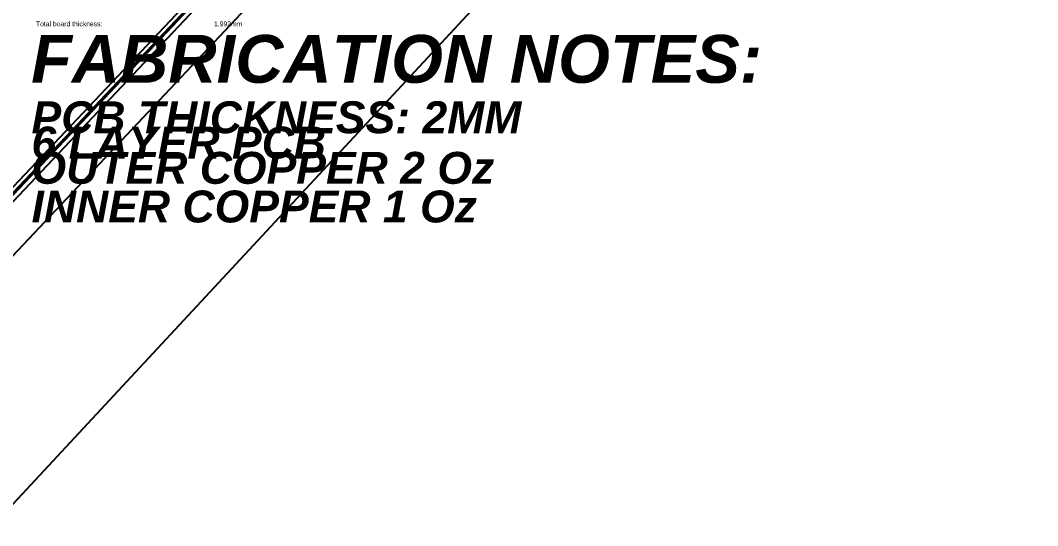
# Model space of a CAD drawing. Header units: inches. Extents: x 0 to 5379, y 0 to 5429.
# Drawn here: x 353.1 to 672.2, y 12.3 to 170.7 of the extents above; entities that cross this region are included whole.
import ezdxf

# ---------------------------------------------------------------- set-up
doc = ezdxf.new("R2010")
doc.units = ezdxf.units.IN
for name, color, linetype in [('Bottom Solder', 6, 'Continuous'), ('Fabrication', 76, 'Continuous'), ('Top Solder', 216, 'Continuous')]:
    doc.layers.add(name, color=color, linetype=linetype)
doc.styles.add('Arial', font='', dxfattribs={"height": 0.2})
doc.styles.add('Arial_Bold_Italic', font='', dxfattribs={"height": 0.2})
doc.styles.get('Arial').set_extended_font_data('Arial')
doc.styles.get('Arial_Bold_Italic').set_extended_font_data('Arial', italic=True, bold=True)

# ---------------------------------------------------------------- blocks, each defined once
blk = doc.blocks.new('P____DI_3333_8_125')
at = {"layer": 'Top Solder'}
blk.add_line((0.1, -1.24), (-5064.81, -5372.22), dxfattribs=at)
blk = doc.blocks.new('13_WQFN_HR__3_2__149')
at = {"layer": 'Top Solder'}
for p in [(-0.42, 1.05), (1.31, 1.08), (-0.42, -1.68), (1.3, -1.25)]:
    blk.add_line(p, (5373.4, -5085.41), dxfattribs=at)

msp = doc.modelspace()

# ---------------------------------------------------------------- linework, layer by layer
at = {"layer": 'Bottom Solder'}
msp.add_line((344.48, 12.31), (5379.21, 5429.21), dxfattribs=at)
at = {"layer": 'Top Solder'}
msp.add_line((344.48, 12.31), (5379.21, 5429.21), dxfattribs=at)

# ---------------------------------------------------------------- block references
for name, p, rotation in [('13_WQFN_HR__3_2__149', (293.8, 55.81), 90), ('P____DI_3333_8_125', (314.39, 56.99), 180)]:
    msp.add_blockref(name, p, dxfattribs=dict(rotation=rotation))

# ---------------------------------------------------------------- texts
at = {"layer": 'Fabrication'}
for s, height, style, p in [('Total board thickness:', 1.524, 'Arial', (358.04, 168.84)), ('1.992mm', 1.524, 'Arial', (413.91, 168.84)), ('FABRICATION NOTES:', 15, 'Arial_Bold_Italic', (356.5, 151.12)), ('PCB THICKNESS: 2MM', 10, 'Arial_Bold_Italic', (356.64, 135.32)), ('6 LAYER PCB', 10, 'Arial_Bold_Italic', (356.64, 127.39)), ('OUTER COPPER 2 Oz', 10, 'Arial_Bold_Italic', (356.64, 119.46)), ('INNER COPPER 1 Oz', 10, 'Arial_Bold_Italic', (356.64, 107.35))]:
    msp.add_text(s, height=height, dxfattribs=dict(at, style=style)).set_placement(p)

doc.saveas('drawing.dxf')
